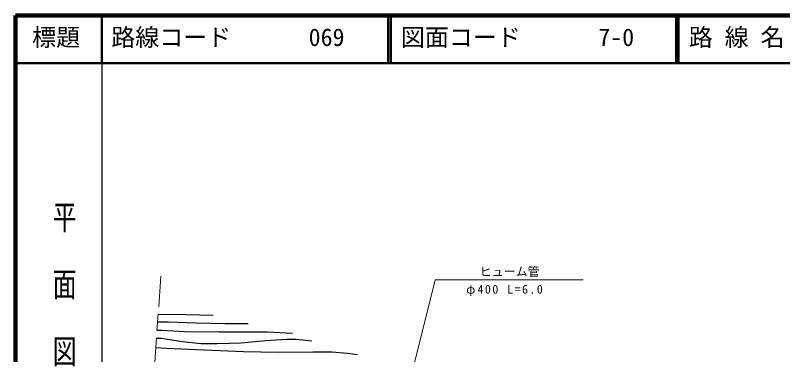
# Model space of a CAD drawing. Units: millimetres, scale not verified. Extents: x 40000 to 680000, y 20000 to 380000.
# Drawn here: x 40000 to 199960, y 309254 to 380000 of the extents above; entities that cross this region are included whole.
import ezdxf
from ezdxf.enums import TextEntityAlignment as Align

# ---------------------------------------------------------------- set-up
doc = ezdxf.new("R2010")
doc.units = ezdxf.units.MM
doc.header["$LTSCALE"] = 1000
doc.linetypes.add('CHAIN', pattern=[18.5, 12, -1.5, 3.5, -1.5])
for name, color, linetype, lineweight in [('M-BGD', 7, 'Continuous', 25), ('M-BMK', 2, 'CHAIN', 13), ('M-STR-HTXT', 7, 'Continuous', 13), ('M-TTL', 2, 'Continuous', 140), ('M-TTL-BAND', 7, 'Continuous', 25), ('M-TTL-LINE', 7, 'Continuous', 50), ('M-TTL-TXT', 7, 'Continuous', 13)]:
    doc.layers.add(name, color=color, linetype=linetype, lineweight=lineweight)
doc.styles.add('@ＭＳ ゴシック', font='')
doc.styles.add('ＭＳ ゴシック', font='')
doc.styles.get('@ＭＳ ゴシック').set_extended_font_data('@MS Gothic')
doc.styles.get('ＭＳ ゴシック').set_extended_font_data('MS Gothic')

msp = doc.modelspace()

# ---------------------------------------------------------------- linework, layer by layer
at = {"layer": 'M-BGD'}
for p, q in [((69777, 317695), (75670, 317604)), ((75670, 317604), (81258, 317511)), ((69662, 316103), (71862, 316075)), ((71862, 316075), (77730, 315888)), ((77730, 315888), (83693, 315763)), ((83693, 315763), (88563, 315732)), ((69536, 314358), (70519, 314358)), ((70519, 314358), (75233, 314108)), ((75233, 314108), (82475, 314015)), ((82475, 314015), (87720, 313983)), ((87720, 313983), (92586, 313980)), ((92586, 313980), (97775, 313746)), ((69413, 312663), (70421, 312693)), ((70421, 312693), (74831, 311990)), ((74831, 311990), (78694, 311600)), ((87045, 311717), (92117, 312185)), ((92117, 312185), (96566, 312498)), ((96566, 312498), (98517, 312498)), ((98517, 312498), (101834, 312107)), ((69277, 310772), (71451, 310627)), ((71451, 310627), (76198, 310371)), ((76198, 310371), (87584, 309896)), ((78694, 311600), (82089, 311561)), ((82089, 311561), (87045, 311717)), ((87584, 309896), (94759, 309787)), ((94759, 309787), (102017, 309826)), ((102017, 309826), (105998, 309826)), ((105998, 309826), (109236, 309592)), ((109236, 309592), (111343, 309319))]:
    msp.add_line(p, q, dxfattribs=at)
at = {"layer": 'M-BMK'}
msp.add_line((67224, 282341), (70349, 325623), dxfattribs=at)
at = {"layer": 'M-STR-HTXT'}
for p, q in [((120005, 294560), (127518, 324855)), ((127518, 324855), (158400, 324855))]:
    msp.add_line(p, q, dxfattribs=at)
at = {"layer": 'M-TTL'}
for p, q in [((40000, 380000), (40000, 20000)), ((680000, 380000), (40000, 380000))]:
    msp.add_line(p, q, dxfattribs=at)
at = {"layer": 'M-TTL-BAND'}
msp.add_line((58000, 370000), (58000, 20000), dxfattribs=at)
at = {"layer": 'M-TTL-LINE'}
for p, q in [((58000, 380000), (58000, 370000)), ((117750, 380000), (117750, 370000)), ((118250, 380000), (118250, 370000)), ((177750, 380000), (177750, 370000)), ((178250, 380000), (178250, 370000)), ((40000, 370000), (680000, 370000))]:
    msp.add_line(p, q, dxfattribs=at)

# ---------------------------------------------------------------- texts
at = {"layer": 'M-STR-HTXT', "style": 'ＭＳ ゴシック'}
msp.add_text('ヒューム管', height=1833, rotation=0.1, dxfattribs=at).set_placement((136792, 325096), align=Align.BOTTOM_LEFT)
at = {"layer": 'M-STR-HTXT', "insert": (133993, 321458), "char_height": 1833, "attachment_point": 7, "rotation": 0.1, "style": 'ＭＳ ゴシック'}
msp.add_mtext('\\T1.24;φ400\\~L=6.0', dxfattribs=at)
at = {"layer": 'M-TTL-BAND', "style": '@ＭＳ ゴシック', "width": 1.4}
msp.add_text('平  面  図', height=3666, rotation=270, dxfattribs=at).set_placement((47277, 341475), align=Align.BOTTOM_LEFT)
msp.add_text('平  面  図', height=3666, rotation=270, dxfattribs=at).set_placement((47277, 341475), align=Align.BOTTOM_LEFT)
at = {"layer": 'M-TTL-TXT', "style": 'ＭＳ ゴシック'}
for s, p in [('標題', (43500, 372500)), ('路線コード', (60000, 372500)), ('図面コード', (120380, 372500)), ('路 線 名', (180380, 372500)), ('069', (101142, 372500)), ('7-0', (161521, 372500))]:
    msp.add_text(s, height=3666, dxfattribs=at).set_placement(p, align=Align.BOTTOM_LEFT)

doc.saveas('drawing.dxf')
